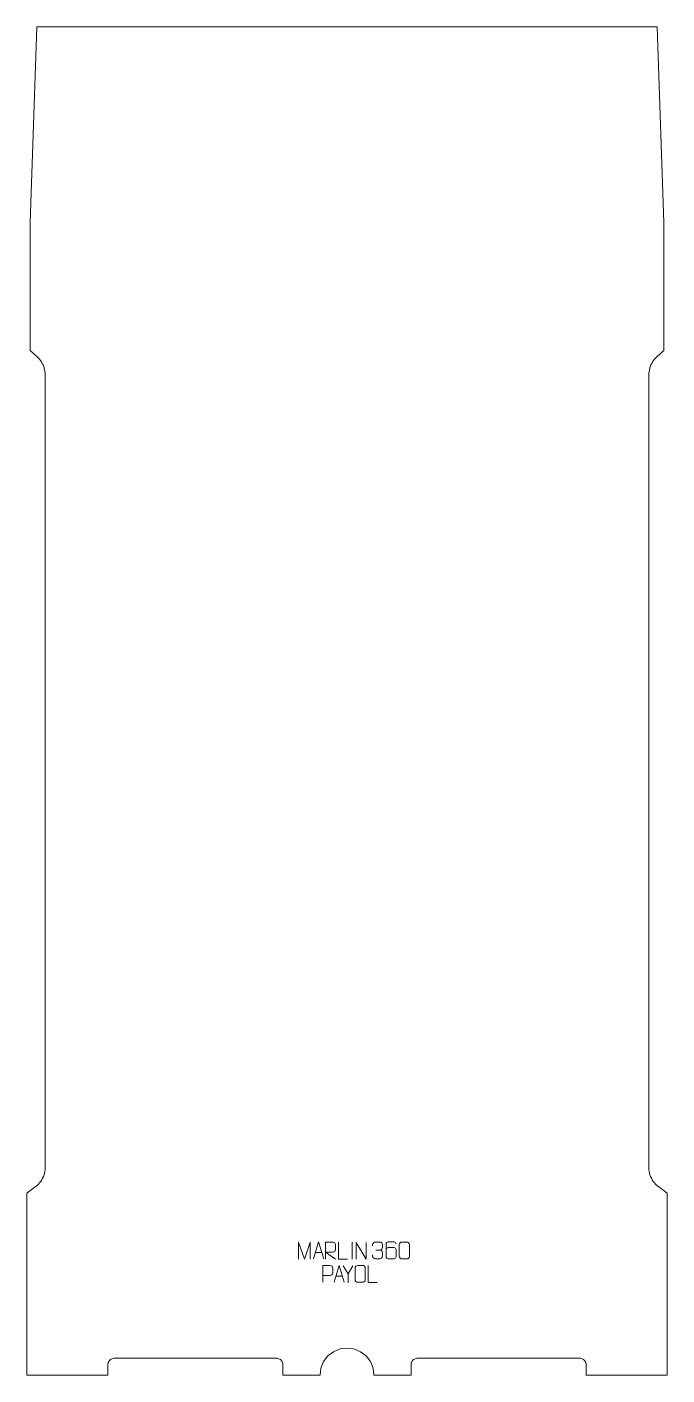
# Model space of a CAD drawing. Header units: millimetres. Extents: x -475 to 475, y -1338 to 662.
import ezdxf

# ---------------------------------------------------------------- set-up
doc = ezdxf.new("R2010")
doc.units = ezdxf.units.MM
doc.header["$MEASUREMENT"] = 0
doc.layers.add('layer 1', color=7, linetype='Continuous')

msp = doc.modelspace()

# ---------------------------------------------------------------- linework, layer by layer
at = {"layer": 'layer 1', "color": 242, "lineweight": 9}
msp.add_open_spline([(469.9992, 181.9337), (469.9992, 181.9337), (459.935, 172.7841), (459.935, 172.7841), (459.935, 172.7841), (459.935, 172.7841), (458.1227, 171.0179), (458.1227, 171.0179), (458.1227, 171.0179), (458.1227, 171.0179), (456.4377, 169.1301), (456.4377, 169.1301), (456.4377, 169.1301), (456.4377, 169.1301), (454.8869, 167.1305), (454.8869, 167.1305), (454.8869, 167.1305), (454.8869, 167.1305), (453.4784, 165.0273), (453.4784, 165.0273), (453.4784, 165.0273), (453.4784, 165.0273), (452.2198, 162.8314), (452.2198, 162.8314), (452.2198, 162.8314), (452.2198, 162.8314), (451.1169, 160.5547), (451.1169, 160.5547), (451.1169, 160.5547), (451.1169, 160.5547), (450.1729, 158.2053), (450.1729, 158.2053), (450.1729, 158.2053), (450.1729, 158.2053), (449.3961, 155.7978), (449.3961, 155.7978), (449.3961, 155.7978), (449.3961, 155.7978), (448.7871, 153.3414), (448.7871, 153.3414), (448.7871, 153.3414), (448.7871, 153.3414), (448.3504, 150.8478), (448.3504, 150.8478), (448.3504, 150.8478), (448.3504, 150.8478), (448.0866, 148.3319), (448.0866, 148.3319), (448.0866, 148.3319), (448.0866, 148.3319), (447.9997, 145.8023), (447.9997, 145.8023), (447.9997, 145.8023), (447.9997, 145.8023), (447.9997, -1030.4607), (447.9997, -1030.4607), (447.9997, -1030.4607), (447.9997, -1030.4607), (448.1046, -1033.1764), (448.1046, -1033.1764), (448.1046, -1033.1764), (448.1046, -1033.1764), (448.4217, -1035.8751), (448.4217, -1035.8751), (448.4217, -1035.8751), (448.4217, -1035.8751), (448.946, -1038.5413), (448.946, -1038.5413), (448.946, -1038.5413), (448.946, -1038.5413), (449.6767, -1041.1588), (449.6767, -1041.1588), (449.6767, -1041.1588), (449.6767, -1041.1588), (450.6083, -1043.7108), (450.6083, -1043.7108), (450.6083, -1043.7108), (450.6083, -1043.7108), (451.7349, -1046.1842), (451.7349, -1046.1842), (451.7349, -1046.1842), (451.7349, -1046.1842), (453.051, -1048.5614), (453.051, -1048.5614), (453.051, -1048.5614), (453.051, -1048.5614), (454.5487, -1050.8295), (454.5487, -1050.8295), (454.5487, -1050.8295), (454.5487, -1050.8295), (456.2168, -1052.9743), (456.2168, -1052.9743), (456.2168, -1052.9743), (456.2168, -1052.9743), (458.046, -1054.9828), (458.046, -1054.9828), (458.046, -1054.9828), (458.046, -1054.9828), (460.0261, -1056.8437), (460.0261, -1056.8437), (460.0261, -1056.8437), (460.0261, -1056.8437), (462.1453, -1058.5444), (462.1453, -1058.5444), (462.1453, -1058.5444), (462.1453, -1058.5444), (474.9997, -1068.0661), (474.9997, -1068.0661), (474.9997, -1068.0661), (474.9997, -1068.0661), (474.9997, -1338.066), (474.9997, -1338.066), (474.9997, -1338.066), (474.9997, -1338.066), (354.9997, -1338.066), (354.9997, -1338.066), (354.9997, -1338.066), (354.9997, -1338.066), (354.9997, -1323.0655), (354.9997, -1323.0655), (354.9997, -1323.0655), (354.9997, -1323.0655), (354.9138, -1321.7606), (354.9138, -1321.7606), (354.9138, -1321.7606), (354.9138, -1321.7606), (354.659, -1320.4774), (354.659, -1320.4774), (354.659, -1320.4774), (354.659, -1320.4774), (354.2383, -1319.2389), (354.2383, -1319.2389), (354.2383, -1319.2389), (354.2383, -1319.2389), (353.66, -1318.0651), (353.66, -1318.0651), (353.66, -1318.0651), (353.66, -1318.0651), (352.9336, -1316.9778), (352.9336, -1316.9778), (352.9336, -1316.9778), (352.9336, -1316.9778), (352.0695, -1315.9945), (352.0695, -1315.9945), (352.0695, -1315.9945), (352.0695, -1315.9945), (351.0875, -1315.1317), (351.0875, -1315.1317), (351.0875, -1315.1317), (351.0875, -1315.1317), (349.999, -1314.4053), (349.999, -1314.4053), (349.999, -1314.4053), (349.999, -1314.4053), (348.826, -1313.8267), (348.826, -1313.8267), (348.826, -1313.8267), (348.826, -1313.8267), (347.5879, -1313.4063), (347.5879, -1313.4063), (347.5879, -1313.4063), (347.5879, -1313.4063), (346.3044, -1313.1512), (346.3044, -1313.1512), (346.3044, -1313.1512), (346.3044, -1313.1512), (344.9998, -1313.0656), (344.9998, -1313.0656), (344.9998, -1313.0656), (344.9998, -1313.0656), (104.9995, -1313.0656), (104.9995, -1313.0656), (104.9995, -1313.0656), (104.9995, -1313.0656), (103.6949, -1313.1512), (103.6949, -1313.1512), (103.6949, -1313.1512), (103.6949, -1313.1512), (102.4114, -1313.4063), (102.4114, -1313.4063), (102.4114, -1313.4063), (102.4114, -1313.4063), (101.1733, -1313.8267), (101.1733, -1313.8267), (101.1733, -1313.8267), (101.1733, -1313.8267), (99.9991, -1314.4053), (99.9991, -1314.4053), (99.9991, -1314.4053), (99.9991, -1314.4053), (98.9118, -1315.1317), (98.9118, -1315.1317), (98.9118, -1315.1317), (98.9118, -1315.1317), (97.9285, -1315.9945), (97.9285, -1315.9945), (97.9285, -1315.9945), (97.9285, -1315.9945), (97.0657, -1316.9778), (97.0657, -1316.9778), (97.0657, -1316.9778), (97.0657, -1316.9778), (96.3397, -1318.0651), (96.3397, -1318.0651), (96.3397, -1318.0651), (96.3397, -1318.0651), (95.761, -1319.2389), (95.761, -1319.2389), (95.761, -1319.2389), (95.761, -1319.2389), (95.3403, -1320.4774), (95.3403, -1320.4774), (95.3403, -1320.4774), (95.3403, -1320.4774), (95.0856, -1321.7606), (95.0856, -1321.7606), (95.0856, -1321.7606), (95.0856, -1321.7606), (94.9999, -1323.0655), (94.9999, -1323.0655), (94.9999, -1323.0655), (94.9999, -1323.0655), (94.9999, -1338.066), (94.9999, -1338.066), (94.9999, -1338.066), (94.9999, -1338.066), (39.9996, -1338.066), (39.9996, -1338.066), (39.9996, -1338.066), (39.9996, -1338.066), (38.6361, -1327.7131), (38.6361, -1327.7131), (38.6361, -1327.7131), (38.6361, -1327.7131), (34.6404, -1318.0651), (34.6404, -1318.0651), (34.6404, -1318.0651), (34.6404, -1318.0651), (28.2832, -1309.7815), (28.2832, -1309.7815), (28.2832, -1309.7815), (28.2832, -1309.7815), (19.9999, -1303.4243), (19.9999, -1303.4243), (19.9999, -1303.4243), (19.9999, -1303.4243), (10.3529, -1299.4286), (10.3529, -1299.4286), (10.3529, -1299.4286), (10.3529, -1299.4286), (0, -1298.0651), (0, -1298.0651), (0, -1298.0651), (0, -1298.0651), (-10.3529, -1299.4286), (-10.3529, -1299.4286), (-10.3529, -1299.4286), (-10.3529, -1299.4286), (-20.0009, -1303.4243), (-20.0009, -1303.4243), (-20.0009, -1303.4243), (-20.0009, -1303.4243), (-28.2845, -1309.7815), (-28.2845, -1309.7815), (-28.2845, -1309.7815), (-28.2845, -1309.7815), (-34.6417, -1318.0651), (-34.6417, -1318.0651), (-34.6417, -1318.0651), (-34.6417, -1318.0651), (-38.6374, -1327.7131), (-38.6374, -1327.7131), (-38.6374, -1327.7131), (-38.6374, -1327.7131), (-40.0008, -1338.066), (-40.0008, -1338.066), (-40.0008, -1338.066), (-40.0008, -1338.066), (-94.9996, -1338.066), (-94.9996, -1338.066), (-94.9996, -1338.066), (-94.9996, -1338.066), (-94.9996, -1323.0655), (-94.9996, -1323.0655), (-94.9996, -1323.0655), (-94.9996, -1323.0655), (-95.0852, -1321.7606), (-95.0852, -1321.7606), (-95.0852, -1321.7606), (-95.0852, -1321.7606), (-95.3413, -1320.4774), (-95.3413, -1320.4774), (-95.3413, -1320.4774), (-95.3413, -1320.4774), (-95.761, -1319.2389), (-95.761, -1319.2389), (-95.761, -1319.2389), (-95.761, -1319.2389), (-96.3393, -1318.0651), (-96.3393, -1318.0651), (-96.3393, -1318.0651), (-96.3393, -1318.0651), (-97.0669, -1316.9778), (-97.0669, -1316.9778), (-97.0669, -1316.9778), (-97.0669, -1316.9778), (-97.9294, -1315.9945), (-97.9294, -1315.9945), (-97.9294, -1315.9945), (-97.9294, -1315.9945), (-98.9131, -1315.1317), (-98.9131, -1315.1317), (-98.9131, -1315.1317), (-98.9131, -1315.1317), (-100, -1314.4053), (-100, -1314.4053), (-100, -1314.4053), (-100, -1314.4053), (-101.1729, -1313.8267), (-101.1729, -1313.8267), (-101.1729, -1313.8267), (-101.1729, -1313.8267), (-102.4123, -1313.4063), (-102.4123, -1313.4063), (-102.4123, -1313.4063), (-102.4123, -1313.4063), (-103.6946, -1313.1512), (-103.6946, -1313.1512), (-103.6946, -1313.1512), (-103.6946, -1313.1512), (-105.0008, -1313.0656), (-105.0008, -1313.0656), (-105.0008, -1313.0656), (-105.0008, -1313.0656), (-344.9998, -1313.0656), (-344.9998, -1313.0656), (-344.9998, -1313.0656), (-344.9998, -1313.0656), (-346.3057, -1313.1512), (-346.3057, -1313.1512), (-346.3057, -1313.1512), (-346.3057, -1313.1512), (-347.5879, -1313.4063), (-347.5879, -1313.4063), (-347.5879, -1313.4063), (-347.5879, -1313.4063), (-348.8273, -1313.8267), (-348.8273, -1313.8267), (-348.8273, -1313.8267), (-348.8273, -1313.8267), (-350.0002, -1314.4053), (-350.0002, -1314.4053), (-350.0002, -1314.4053), (-350.0002, -1314.4053), (-351.0872, -1315.1317), (-351.0872, -1315.1317), (-351.0872, -1315.1317), (-351.0872, -1315.1317), (-352.0708, -1315.9945), (-352.0708, -1315.9945), (-352.0708, -1315.9945), (-352.0708, -1315.9945), (-352.9333, -1316.9778), (-352.9333, -1316.9778), (-352.9333, -1316.9778), (-352.9333, -1316.9778), (-353.6609, -1318.0651), (-353.6609, -1318.0651), (-353.6609, -1318.0651), (-353.6609, -1318.0651), (-354.2395, -1319.2389), (-354.2395, -1319.2389), (-354.2395, -1319.2389), (-354.2395, -1319.2389), (-354.659, -1320.4774), (-354.659, -1320.4774), (-354.659, -1320.4774), (-354.659, -1320.4774), (-354.915, -1321.7606), (-354.915, -1321.7606), (-354.915, -1321.7606), (-354.915, -1321.7606), (-354.9994, -1323.0655), (-354.9994, -1323.0655), (-354.9994, -1323.0655), (-354.9994, -1323.0655), (-354.9994, -1338.066), (-354.9994, -1338.066), (-354.9994, -1338.066), (-354.9994, -1338.066), (-474.9997, -1338.066), (-474.9997, -1338.066), (-474.9997, -1338.066), (-474.9997, -1338.066), (-474.9997, -1068.0661), (-474.9997, -1068.0661), (-474.9997, -1068.0661), (-474.9997, -1068.0661), (-462.1463, -1058.5444), (-462.1463, -1058.5444), (-462.1463, -1058.5444), (-462.1463, -1058.5444), (-460.0274, -1056.8437), (-460.0274, -1056.8437), (-460.0274, -1056.8437), (-460.0274, -1056.8437), (-458.047, -1054.9828), (-458.047, -1054.9828), (-458.047, -1054.9828), (-458.047, -1054.9828), (-456.2165, -1052.9743), (-456.2165, -1052.9743), (-456.2165, -1052.9743), (-456.2165, -1052.9743), (-454.5487, -1050.8295), (-454.5487, -1050.8295), (-454.5487, -1050.8295), (-454.5487, -1050.8295), (-453.0519, -1048.5614), (-453.0519, -1048.5614), (-453.0519, -1048.5614), (-453.0519, -1048.5614), (-451.7361, -1046.1842), (-451.7361, -1046.1842), (-451.7361, -1046.1842), (-451.7361, -1046.1842), (-450.6093, -1043.7108), (-450.6093, -1043.7108), (-450.6093, -1043.7108), (-450.6093, -1043.7108), (-449.6777, -1041.1588), (-449.6777, -1041.1588), (-449.6777, -1041.1588), (-449.6777, -1041.1588), (-448.9469, -1038.5413), (-448.9469, -1038.5413), (-448.9469, -1038.5413), (-448.9469, -1038.5413), (-448.4226, -1035.8751), (-448.4226, -1035.8751), (-448.4226, -1035.8751), (-448.4226, -1035.8751), (-448.1058, -1033.1764), (-448.1058, -1033.1764), (-448.1058, -1033.1764), (-448.1058, -1033.1764), (-447.9997, -1030.4607), (-447.9997, -1030.4607), (-447.9997, -1030.4607), (-447.9997, -1030.4607), (-447.9997, 145.8023), (-447.9997, 145.8023), (-447.9997, 145.8023), (-447.9997, 145.8023), (-448.0876, 148.3319), (-448.0876, 148.3319), (-448.0876, 148.3319), (-448.0876, 148.3319), (-448.3504, 150.8478), (-448.3504, 150.8478), (-448.3504, 150.8478), (-448.3504, 150.8478), (-448.788, 153.3414), (-448.788, 153.3414), (-448.788, 153.3414), (-448.788, 153.3414), (-449.397, 155.7978), (-449.397, 155.7978), (-449.397, 155.7978), (-449.397, 155.7978), (-450.1742, 158.2053), (-450.1742, 158.2053), (-450.1742, 158.2053), (-450.1742, 158.2053), (-451.1169, 160.5547), (-451.1169, 160.5547), (-451.1169, 160.5547), (-451.1169, 160.5547), (-452.2208, 162.8314), (-452.2208, 162.8314), (-452.2208, 162.8314), (-452.2208, 162.8314), (-453.4794, 165.0273), (-453.4794, 165.0273), (-453.4794, 165.0273), (-453.4794, 165.0273), (-454.8882, 167.1305), (-454.8882, 167.1305), (-454.8882, 167.1305), (-454.8882, 167.1305), (-456.4377, 169.1301), (-456.4377, 169.1301), (-456.4377, 169.1301), (-456.4377, 169.1301), (-458.1237, 171.0179), (-458.1237, 171.0179), (-458.1237, 171.0179), (-458.1237, 171.0179), (-459.936, 172.7841), (-459.936, 172.7841), (-459.936, 172.7841), (-459.936, 172.7841), (-470.0002, 181.9337), (-470.0002, 181.9337), (-470.0002, 181.9337), (-470.0002, 181.9337), (-470.0002, 371.9332), (-470.0002, 371.9332), (-470.0002, 371.9332), (-470.0002, 371.9332), (-460.334, 661.9326), (-460.334, 661.9326), (-460.334, 661.9326), (-460.334, 661.9326), (460.333, 661.9326), (460.333, 661.9326), (460.333, 661.9326), (460.333, 661.9326), (469.9992, 371.9332), (469.9992, 371.9332), (469.9992, 371.9332), (469.9992, 371.9332), (469.9992, 181.9337), (469.9992, 181.9337)], degree=3, knots=[0, 0, 0, 0, 0.007575758, 0.007575758, 0.007575758, 0.007575758, 0.015151515, 0.015151515, 0.015151515, 0.015151515, 0.022727273, 0.022727273, 0.022727273, 0.022727273, 0.03030303, 0.03030303, 0.03030303, 0.03030303, 0.037878788, 0.037878788, 0.037878788, 0.037878788, 0.045454545, 0.045454545, 0.045454545, 0.045454545, 0.053030303, 0.053030303, 0.053030303, 0.053030303, 0.060606061, 0.060606061, 0.060606061, 0.060606061, 0.068181818, 0.068181818, 0.068181818, 0.068181818, 0.075757576, 0.075757576, 0.075757576, 0.075757576, 0.083333333, 0.083333333, 0.083333333, 0.083333333, 0.090909091, 0.090909091, 0.090909091, 0.090909091, 0.098484848, 0.098484848, 0.098484848, 0.098484848, 0.106060606, 0.106060606, 0.106060606, 0.106060606, 0.113636364, 0.113636364, 0.113636364, 0.113636364, 0.121212121, 0.121212121, 0.121212121, 0.121212121, 0.128787879, 0.128787879, 0.128787879, 0.128787879, 0.136363636, 0.136363636, 0.136363636, 0.136363636, 0.143939394, 0.143939394, 0.143939394, 0.143939394, 0.151515152, 0.151515152, 0.151515152, 0.151515152, 0.159090909, 0.159090909, 0.159090909, 0.159090909, 0.166666667, 0.166666667, 0.166666667, 0.166666667, 0.174242424, 0.174242424, 0.174242424, 0.174242424, 0.181818182, 0.181818182, 0.181818182, 0.181818182, 0.189393939, 0.189393939, 0.189393939, 0.189393939, 0.196969697, 0.196969697, 0.196969697, 0.196969697, 0.204545455, 0.204545455, 0.204545455, 0.204545455, 0.212121212, 0.212121212, 0.212121212, 0.212121212, 0.21969697, 0.21969697, 0.21969697, 0.21969697, 0.227272727, 0.227272727, 0.227272727, 0.227272727, 0.234848485, 0.234848485, 0.234848485, 0.234848485, 0.242424242, 0.242424242, 0.242424242, 0.242424242, 0.25, 0.25, 0.25, 0.25, 0.257575758, 0.257575758, 0.257575758, 0.257575758, 0.265151515, 0.265151515, 0.265151515, 0.265151515, 0.272727273, 0.272727273, 0.272727273, 0.272727273, 0.28030303, 0.28030303, 0.28030303, 0.28030303, 0.287878788, 0.287878788, 0.287878788, 0.287878788, 0.295454545, 0.295454545, 0.295454545, 0.295454545, 0.303030303, 0.303030303, 0.303030303, 0.303030303, 0.310606061, 0.310606061, 0.310606061, 0.310606061, 0.318181818, 0.318181818, 0.318181818, 0.318181818, 0.325757576, 0.325757576, 0.325757576, 0.325757576, 0.333333333, 0.333333333, 0.333333333, 0.333333333, 0.340909091, 0.340909091, 0.340909091, 0.340909091, 0.348484848, 0.348484848, 0.348484848, 0.348484848, 0.356060606, 0.356060606, 0.356060606, 0.356060606, 0.363636364, 0.363636364, 0.363636364, 0.363636364, 0.371212121, 0.371212121, 0.371212121, 0.371212121, 0.378787879, 0.378787879, 0.378787879, 0.378787879, 0.386363636, 0.386363636, 0.386363636, 0.386363636, 0.393939394, 0.393939394, 0.393939394, 0.393939394, 0.401515152, 0.401515152, 0.401515152, 0.401515152, 0.409090909, 0.409090909, 0.409090909, 0.409090909, 0.416666667, 0.416666667, 0.416666667, 0.416666667, 0.424242424, 0.424242424, 0.424242424, 0.424242424, 0.431818182, 0.431818182, 0.431818182, 0.431818182, 0.439393939, 0.439393939, 0.439393939, 0.439393939, 0.446969697, 0.446969697, 0.446969697, 0.446969697, 0.454545455, 0.454545455, 0.454545455, 0.454545455, 0.462121212, 0.462121212, 0.462121212, 0.462121212, 0.46969697, 0.46969697, 0.46969697, 0.46969697, 0.477272727, 0.477272727, 0.477272727, 0.477272727, 0.484848485, 0.484848485, 0.484848485, 0.484848485, 0.492424242, 0.492424242, 0.492424242, 0.492424242, 0.5, 0.5, 0.5, 0.5, 0.507575758, 0.507575758, 0.507575758, 0.507575758, 0.515151515, 0.515151515, 0.515151515, 0.515151515, 0.522727273, 0.522727273, 0.522727273, 0.522727273, 0.53030303, 0.53030303, 0.53030303, 0.53030303, 0.537878788, 0.537878788, 0.537878788, 0.537878788, 0.545454545, 0.545454545, 0.545454545, 0.545454545, 0.553030303, 0.553030303, 0.553030303, 0.553030303, 0.560606061, 0.560606061, 0.560606061, 0.560606061, 0.568181818, 0.568181818, 0.568181818, 0.568181818, 0.575757576, 0.575757576, 0.575757576, 0.575757576, 0.583333333, 0.583333333, 0.583333333, 0.583333333, 0.590909091, 0.590909091, 0.590909091, 0.590909091, 0.598484848, 0.598484848, 0.598484848, 0.598484848, 0.606060606, 0.606060606, 0.606060606, 0.606060606, 0.613636364, 0.613636364, 0.613636364, 0.613636364, 0.621212121, 0.621212121, 0.621212121, 0.621212121, 0.628787879, 0.628787879, 0.628787879, 0.628787879, 0.636363636, 0.636363636, 0.636363636, 0.636363636, 0.643939394, 0.643939394, 0.643939394, 0.643939394, 0.651515152, 0.651515152, 0.651515152, 0.651515152, 0.659090909, 0.659090909, 0.659090909, 0.659090909, 0.666666667, 0.666666667, 0.666666667, 0.666666667, 0.674242424, 0.674242424, 0.674242424, 0.674242424, 0.681818182, 0.681818182, 0.681818182, 0.681818182, 0.689393939, 0.689393939, 0.689393939, 0.689393939, 0.696969697, 0.696969697, 0.696969697, 0.696969697, 0.704545455, 0.704545455, 0.704545455, 0.704545455, 0.712121212, 0.712121212, 0.712121212, 0.712121212, 0.71969697, 0.71969697, 0.71969697, 0.71969697, 0.727272727, 0.727272727, 0.727272727, 0.727272727, 0.734848485, 0.734848485, 0.734848485, 0.734848485, 0.742424242, 0.742424242, 0.742424242, 0.742424242, 0.75, 0.75, 0.75, 0.75, 0.757575758, 0.757575758, 0.757575758, 0.757575758, 0.765151515, 0.765151515, 0.765151515, 0.765151515, 0.772727273, 0.772727273, 0.772727273, 0.772727273, 0.78030303, 0.78030303, 0.78030303, 0.78030303, 0.787878788, 0.787878788, 0.787878788, 0.787878788, 0.795454545, 0.795454545, 0.795454545, 0.795454545, 0.803030303, 0.803030303, 0.803030303, 0.803030303, 0.810606061, 0.810606061, 0.810606061, 0.810606061, 0.818181818, 0.818181818, 0.818181818, 0.818181818, 0.825757576, 0.825757576, 0.825757576, 0.825757576, 0.833333333, 0.833333333, 0.833333333, 0.833333333, 0.840909091, 0.840909091, 0.840909091, 0.840909091, 0.848484848, 0.848484848, 0.848484848, 0.848484848, 0.856060606, 0.856060606, 0.856060606, 0.856060606, 0.863636364, 0.863636364, 0.863636364, 0.863636364, 0.871212121, 0.871212121, 0.871212121, 0.871212121, 0.878787879, 0.878787879, 0.878787879, 0.878787879, 0.886363636, 0.886363636, 0.886363636, 0.886363636, 0.893939394, 0.893939394, 0.893939394, 0.893939394, 0.901515152, 0.901515152, 0.901515152, 0.901515152, 0.909090909, 0.909090909, 0.909090909, 0.909090909, 0.916666667, 0.916666667, 0.916666667, 0.916666667, 0.924242424, 0.924242424, 0.924242424, 0.924242424, 0.931818182, 0.931818182, 0.931818182, 0.931818182, 0.939393939, 0.939393939, 0.939393939, 0.939393939, 0.946969697, 0.946969697, 0.946969697, 0.946969697, 0.954545455, 0.954545455, 0.954545455, 0.954545455, 0.962121212, 0.962121212, 0.962121212, 0.962121212, 0.96969697, 0.96969697, 0.96969697, 0.96969697, 0.977272727, 0.977272727, 0.977272727, 0.977272727, 0.984848485, 0.984848485, 0.984848485, 0.984848485, 1, 1, 1, 1], dxfattribs=at)
at = {"layer": 'layer 1', "color": 250, "lineweight": 9}
for points, knots in [([(-72.1393, -1165.9397), (-72.1393, -1165.9397), (-72.1393, -1140.9818), (-72.1393, -1140.9818), (-72.1393, -1140.9818), (-72.1393, -1140.9818), (-63.2142, -1165.9397), (-63.2142, -1165.9397), (-63.2142, -1165.9397), (-63.2142, -1165.9397), (-54.4543, -1140.9823), (-54.4543, -1140.9823), (-54.4543, -1140.9823), (-54.4543, -1140.9823), (-54.4543, -1165.9397), (-54.4543, -1165.9397)], [0, 0, 0, 0, 0.2, 0.2, 0.2, 0.2, 0.4, 0.4, 0.4, 0.4, 0.6, 0.6, 0.6, 0.6, 1, 1, 1, 1]), ([(-49.489, -1165.4648), (-49.489, -1165.4648), (-42.118, -1140.5113), (-42.118, -1140.5113), (-42.118, -1140.5113), (-42.118, -1140.5113), (-34.5481, -1165.4648), (-34.5481, -1165.4648)], [0, 0, 0, 0, 0.333333333, 0.333333333, 0.333333333, 0.333333333, 1, 1, 1, 1]), ([(-31.7863, -1165.9377), (-31.7863, -1165.9377), (-31.7863, -1140.9842), (-31.7863, -1140.9842), (-31.7863, -1140.9842), (-28.1915, -1140.9842), (-24.596, -1140.9842), (-21.0008, -1140.9842), (-21.0008, -1140.9842), (-18.6755, -1141.0219), (-17.1182, -1142.5119), (-17.1223, -1144.8783), (-17.1223, -1144.8783), (-17.1227, -1146.9138), (-17.1227, -1149.9732), (-17.1223, -1152.0092), (-17.1223, -1152.0092), (-17.1288, -1153.8847), (-18.9411, -1155.8265), (-20.9506, -1155.8456), (-20.9506, -1155.8456), (-20.9506, -1155.8456), (-31.7863, -1155.8456), (-31.7863, -1155.8456), (-31.7863, -1155.8456), (-31.7863, -1155.8456), (-17.1316, -1165.9377), (-17.1316, -1165.9377)], [0, 0, 0, 0, 0.125, 0.125, 0.125, 0.125, 0.25, 0.25, 0.25, 0.25, 0.375, 0.375, 0.375, 0.375, 0.5, 0.5, 0.5, 0.5, 0.625, 0.625, 0.625, 0.625, 0.75, 0.75, 0.75, 0.75, 1, 1, 1, 1]), ([(0.4949, -1165.9378), (0.4949, -1165.9378), (-12.4542, -1165.9378), (-12.4542, -1165.9378), (-12.4542, -1165.9378), (-12.4542, -1165.9378), (-12.4542, -1140.9842), (-12.4542, -1140.9842)], [0, 0, 0, 0, 0.333333333, 0.333333333, 0.333333333, 0.333333333, 1, 1, 1, 1]), ([(13.7707, -1166.3284), (13.7707, -1166.3284), (13.7707, -1141.3749), (13.7707, -1141.3749), (13.7707, -1141.3749), (13.7707, -1141.3749), (28.4255, -1166.3284), (28.4255, -1166.3284), (28.4255, -1166.3284), (28.4255, -1166.3284), (28.4255, -1141.3749), (28.4255, -1141.3749)], [0, 0, 0, 0, 0.25, 0.25, 0.25, 0.25, 0.5, 0.5, 0.5, 0.5, 1, 1, 1, 1]), ([(37.8475, -1146.4294), (37.8475, -1146.4294), (37.8475, -1144.5722), (37.8475, -1144.5722), (37.8475, -1144.5722), (37.8332, -1142.8303), (40.4977, -1140.7122), (42.5568, -1140.7349), (42.5568, -1140.7349), (44.6209, -1140.7349), (46.6849, -1140.7349), (48.7486, -1140.7349), (48.7486, -1140.7349), (50.9431, -1140.7261), (52.5414, -1142.5729), (52.5858, -1144.485), (52.5858, -1144.485), (52.5854, -1145.9201), (52.5854, -1147.3552), (52.5858, -1148.7907), (52.5858, -1148.7907), (52.5372, -1150.4442), (50.9346, -1152.6742), (48.7363, -1152.6642), (48.7363, -1152.6642), (50.94, -1152.6754), (52.548, -1154.4786), (52.602, -1156.5381), (52.602, -1156.5381), (52.6016, -1158.3228), (52.6016, -1160.1075), (52.602, -1161.8926), (52.602, -1161.8926), (52.6121, -1163.954), (50.5572, -1165.7171), (48.7363, -1165.709), (48.7363, -1165.709), (46.671, -1165.7087), (44.6058, -1165.7087), (42.5402, -1165.709), (42.5402, -1165.709), (40.3716, -1165.6975), (37.8406, -1163.2973), (37.822, -1161.8355), (37.822, -1161.8355), (37.822, -1161.8355), (37.822, -1159.9269), (37.822, -1159.9269)], [0, 0, 0, 0, 0.076923077, 0.076923077, 0.076923077, 0.076923077, 0.153846154, 0.153846154, 0.153846154, 0.153846154, 0.230769231, 0.230769231, 0.230769231, 0.230769231, 0.307692308, 0.307692308, 0.307692308, 0.307692308, 0.384615385, 0.384615385, 0.384615385, 0.384615385, 0.461538462, 0.461538462, 0.461538462, 0.461538462, 0.538461538, 0.538461538, 0.538461538, 0.538461538, 0.615384615, 0.615384615, 0.615384615, 0.615384615, 0.692307692, 0.692307692, 0.692307692, 0.692307692, 0.769230769, 0.769230769, 0.769230769, 0.769230769, 0.846153846, 0.846153846, 0.846153846, 0.846153846, 1, 1, 1, 1]), ([(72.8975, -1143.5394), (72.8734, -1142.1999), (71.5172, -1140.5467), (69.9453, -1140.581), (69.9453, -1140.581), (66.9605, -1140.5813), (63.9753, -1140.5813), (60.9899, -1140.581), (60.9899, -1140.581), (59.7708, -1140.5661), (58.0426, -1142.0037), (58.0376, -1143.5394), (58.0376, -1143.5394), (58.0379, -1149.8999), (58.0379, -1156.2607), (58.0376, -1162.6214), (58.0376, -1162.6214), (58.0423, -1163.7843), (59.7708, -1165.5554), (60.9899, -1165.5798), (60.9899, -1165.5798), (63.9753, -1165.5795), (66.9605, -1165.5795), (69.9453, -1165.5798), (69.9453, -1165.5798), (71.2234, -1165.536), (72.8931, -1163.9215), (72.8975, -1162.6214), (72.8975, -1162.6214), (72.8975, -1159.0381), (72.8975, -1155.455), (72.8975, -1151.8723), (72.8975, -1151.8723), (72.859, -1150.3941), (71.2763, -1148.9612), (69.9453, -1148.9632), (69.9453, -1148.9632), (66.9605, -1148.9629), (63.9753, -1148.9629), (60.9899, -1148.9632), (60.9899, -1148.9632), (59.6604, -1148.9582), (58.0174, -1150.4655), (58.0591, -1151.894)], [0, 0, 0, 0, 0.083333333, 0.083333333, 0.083333333, 0.083333333, 0.166666667, 0.166666667, 0.166666667, 0.166666667, 0.25, 0.25, 0.25, 0.25, 0.333333333, 0.333333333, 0.333333333, 0.333333333, 0.416666667, 0.416666667, 0.416666667, 0.416666667, 0.5, 0.5, 0.5, 0.5, 0.583333333, 0.583333333, 0.583333333, 0.583333333, 0.666666667, 0.666666667, 0.666666667, 0.666666667, 0.75, 0.75, 0.75, 0.75, 0.833333333, 0.833333333, 0.833333333, 0.833333333, 1, 1, 1, 1]), ([(81.6314, -1140.7226), (83.9975, -1140.7226), (86.364, -1140.7226), (88.7305, -1140.7226), (88.7305, -1140.7226), (90.711, -1140.687), (92.737, -1142.1813), (92.7641, -1144.6234), (92.7641, -1144.6234), (92.7637, -1150.3808), (92.7637, -1156.1386), (92.7641, -1161.8968), (92.7641, -1161.8968), (92.622, -1164.2244), (90.9156, -1165.7067), (88.7305, -1165.7175), (88.7305, -1165.7175), (86.3581, -1165.7171), (83.9857, -1165.7171), (81.6137, -1165.7175), (81.6137, -1165.7175), (79.6552, -1165.8231), (77.6488, -1163.9352), (77.6602, -1161.9142), (77.6602, -1161.9142), (77.6606, -1156.1336), (77.6606, -1150.3533), (77.6602, -1144.5735), (77.6602, -1144.5735), (77.6645, -1142.4315), (79.4416, -1140.709), (81.6314, -1140.7226)], [0, 0, 0, 0, 0.111111111, 0.111111111, 0.111111111, 0.111111111, 0.222222222, 0.222222222, 0.222222222, 0.222222222, 0.333333333, 0.333333333, 0.333333333, 0.333333333, 0.444444444, 0.444444444, 0.444444444, 0.444444444, 0.555555556, 0.555555556, 0.555555556, 0.555555556, 0.666666667, 0.666666667, 0.666666667, 0.666666667, 0.777777778, 0.777777778, 0.777777778, 0.777777778, 1, 1, 1, 1]), ([(-35.7677, -1200.5099), (-35.7677, -1200.5099), (-35.7677, -1175.5563), (-35.7677, -1175.5563), (-35.7677, -1175.5563), (-32.1727, -1175.5563), (-28.5774, -1175.5563), (-24.982, -1175.5563), (-24.982, -1175.5563), (-22.6568, -1175.5942), (-21.0994, -1177.0843), (-21.1036, -1179.4504), (-21.1036, -1179.4504), (-21.104, -1181.4861), (-21.104, -1184.5454), (-21.1036, -1186.5814), (-21.1036, -1186.5814), (-21.1101, -1188.4568), (-22.9223, -1190.3987), (-24.9319, -1190.4178), (-24.9319, -1190.4178), (-24.9319, -1190.4178), (-35.7677, -1190.4178), (-35.7677, -1190.4178)], [0, 0, 0, 0, 0.142857143, 0.142857143, 0.142857143, 0.142857143, 0.285714286, 0.285714286, 0.285714286, 0.285714286, 0.428571429, 0.428571429, 0.428571429, 0.428571429, 0.571428571, 0.571428571, 0.571428571, 0.571428571, 0.714285714, 0.714285714, 0.714285714, 0.714285714, 1, 1, 1, 1]), ([(-19.1305, -1200.5098), (-19.1305, -1200.5098), (-11.7595, -1175.5563), (-11.7595, -1175.5563), (-11.7595, -1175.5563), (-11.7595, -1175.5563), (-4.1896, -1200.5098), (-4.1896, -1200.5098)], [0, 0, 0, 0, 0.333333333, 0.333333333, 0.333333333, 0.333333333, 1, 1, 1, 1]), ([(8.8868, -1176.1344), (8.8868, -1176.1344), (1.5644, -1188.0331), (1.5644, -1188.0331), (1.5644, -1188.0331), (1.5644, -1188.0331), (1.5651, -1201.088), (1.5651, -1201.088)], [0, 0, 0, 0, 0.333333333, 0.333333333, 0.333333333, 0.333333333, 1, 1, 1, 1]), ([(15.9837, -1175.5338), (18.3498, -1175.5338), (20.7163, -1175.5338), (23.0828, -1175.5338), (23.0828, -1175.5338), (25.0633, -1175.4982), (27.0893, -1176.9925), (27.1164, -1179.4346), (27.1164, -1179.4346), (27.116, -1185.192), (27.116, -1190.9498), (27.1164, -1196.708), (27.1164, -1196.708), (26.9743, -1199.0356), (25.2679, -1200.5179), (23.0828, -1200.5287), (23.0828, -1200.5287), (20.7104, -1200.5283), (18.338, -1200.5283), (15.966, -1200.5287), (15.966, -1200.5287), (14.0075, -1200.6343), (12.0011, -1198.7464), (12.0125, -1196.7254), (12.0125, -1196.7254), (12.0129, -1190.9448), (12.0129, -1185.1645), (12.0125, -1179.3847), (12.0125, -1179.3847), (12.0168, -1177.2427), (13.7939, -1175.5202), (15.9837, -1175.5338)], [0, 0, 0, 0, 0.111111111, 0.111111111, 0.111111111, 0.111111111, 0.222222222, 0.222222222, 0.222222222, 0.222222222, 0.333333333, 0.333333333, 0.333333333, 0.333333333, 0.444444444, 0.444444444, 0.444444444, 0.444444444, 0.555555556, 0.555555556, 0.555555556, 0.555555556, 0.666666667, 0.666666667, 0.666666667, 0.666666667, 0.777777778, 0.777777778, 0.777777778, 0.777777778, 1, 1, 1, 1]), ([(44.5906, -1200.5481), (44.5906, -1200.5481), (31.6415, -1200.5481), (31.6415, -1200.5481), (31.6415, -1200.5481), (31.6415, -1200.5481), (31.6415, -1175.5945), (31.6415, -1175.5945)], [0, 0, 0, 0, 0.333333333, 0.333333333, 0.333333333, 0.333333333, 1, 1, 1, 1])]:
    msp.add_open_spline(points, degree=3, knots=knots, dxfattribs=at)
for points in [[(-46.7664, -1156.2154), (-46.7664, -1156.2154), (-37.2707, -1156.2154), (-37.2707, -1156.2154)], [(7.5458, -1140.9739), (7.5458, -1140.9739), (7.5458, -1165.948), (7.5458, -1165.948)], [(42.5572, -1152.6746), (42.5572, -1152.6746), (48.7536, -1152.6746), (48.7536, -1152.6746)], [(1.5644, -1188.0331), (1.5644, -1188.0331), (-5.7565, -1176.1344), (-5.7565, -1176.1344)], [(-16.4079, -1191.2604), (-16.4079, -1191.2604), (-6.9122, -1191.2604), (-6.9122, -1191.2604)]]:
    msp.add_open_spline(points, degree=3, dxfattribs=at)

doc.saveas('drawing.dxf')
